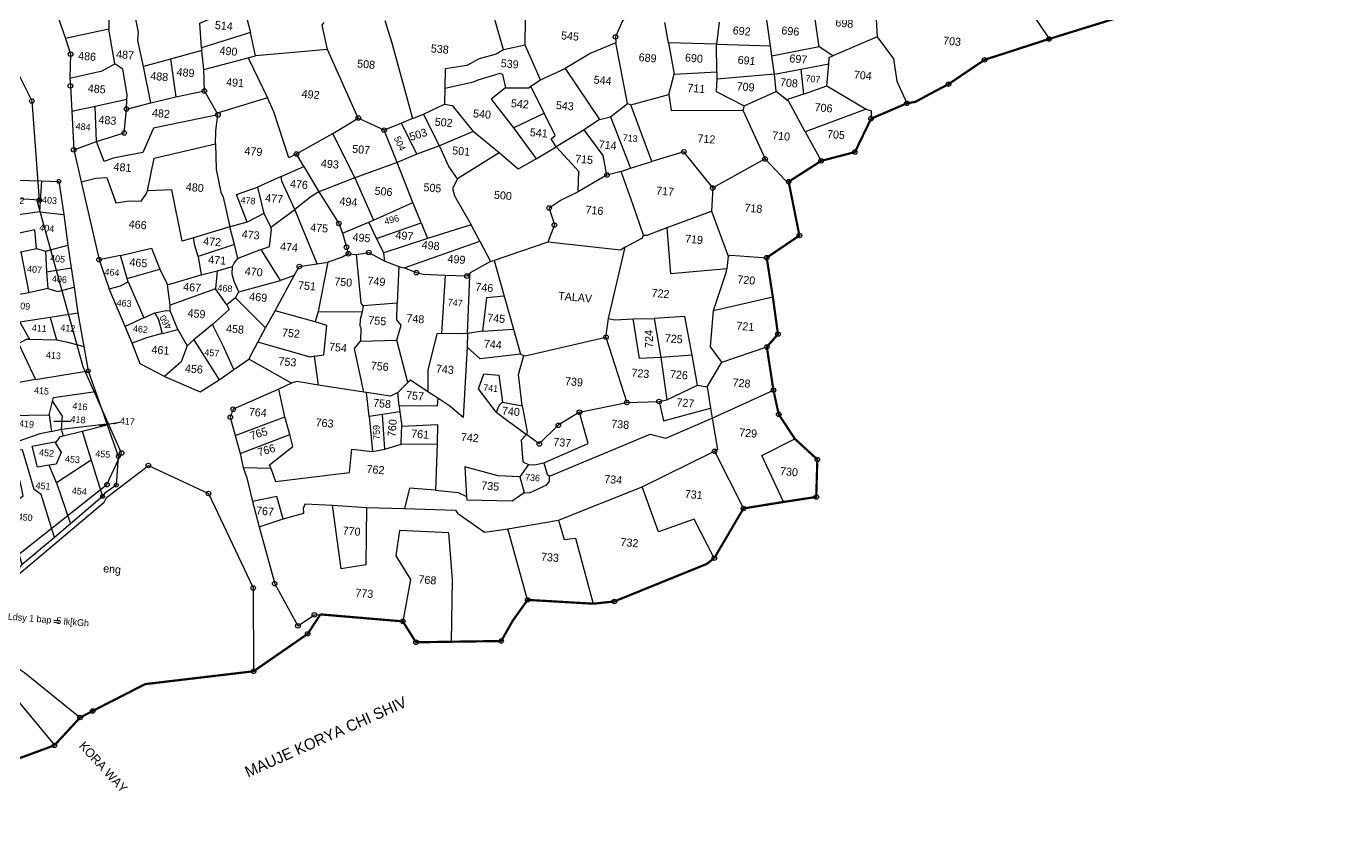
# Model space of a CAD drawing. Header units: metres. Extents: x 260749 to 262740, y 2161314 to 2163084.
# Drawn here: x 261923 to 262648, y 2161323 to 2161761 of the extents above; entities that cross this region are included whole.
import ezdxf

# ---------------------------------------------------------------- set-up
doc = ezdxf.new("R2010")
doc.units = ezdxf.units.M
for name, color, linetype in [('OFF', 1, 'Continuous'), ('POLY_PARCEL', 6, 'Continuous'), ('POLY_ROAD', 30, 'Continuous'), ('POLY_WATER', 4, 'Continuous'), ('SYM_ARROW', 1, 'Continuous'), ('SYM_STONE', 1, 'Continuous'), ('TEXT_MAPIN', 7, 'Continuous'), ('TEXT_MAPOUT', 7, 'Continuous'), ('TEXT_PARCEL', 7, 'Continuous'), ('V_BOUND_LINE', 7, 'Continuous')]:
    doc.layers.add(name, color=color, linetype=linetype)
doc.styles.add('TEXT_MAP', font='', dxfattribs={"height": 1.8})
doc.styles.get('TEXT_MAP').set_extended_font_data('Kruti Dev 050')
doc.dimstyles.get("Standard").update_dxf_attribs({"dimtxt": 0.18, "dimasz": 0.18, "dimexe": 0.18, "dimexo": 0.0625, "dimgap": 0.09, "dimtad": 0, "dimtih": 1, "dimtoh": 1, "dimdec": 4, "dimzin": 0, "dimdsep": 46, "dimtxsty": 'Standard', "dimcen": 0.09, "dimadec": 0, "dimazin": 0, "dimtfac": 1, "dimtdec": 4, "dimtofl": 0, "dimtmove": 0, "dimatfit": 3, "dimfxl": 1, "dimtolj": 1, "dimtzin": 0, "dimarcsym": 0})

# ---------------------------------------------------------------- blocks, each defined once
blk = doc.blocks.new('STONE')
at = {"layer": 'SYM_STONE'}
blk.add_circle((0, 0), 0.511, dxfattribs=at)
blk = doc.blocks.new('TEXTARROW')
blk.add_leader([(0, 0), (8.64, 0)], dimstyle='Standard', override={"dimtxt": 2.5, "dimasz": 2.5, "dimexe": 1.25, "dimexo": 0.625, "dimgap": 0.625, "dimtad": 1, "dimtih": 0, "dimtoh": 0, "dimzin": 8, "dimcen": 2.5, "dimtofl": 1})
blk = doc.blocks.new('NHGHN')
at = {"layer": 'OFF'}
blk.add_lwpolyline([(-481.32, 600.63), (-473.21, 601.83)], dxfattribs=at)
at = {"layer": 'POLY_PARCEL'}
for points in [[(-505.87, 629.64), (-499.99, 631.72), (-477.72, 632.98)], [(-477.72, 632.98), (-467.56, 633.56)], [(-477.7, 628.29), (-477.72, 632.98)], [(-467.56, 633.56), (-462.86, 633.82), (-460.79, 625.01)], [(-467.56, 633.56), (-467.41, 625.15)], [(-522.42, 623.81), (-505.87, 629.64)], [(-503.7, 622.39), (-505.87, 629.64)], [(-503.7, 622.39), (-496.94, 623.14), (-490.73, 623.21), (-490.87, 625.64), (-477.7, 628.29)], [(-477.93, 622.71), (-477.7, 628.29)], [(-533.66, 619.85), (-522.42, 623.81)], [(-522.42, 623.81), (-515.29, 604.12), (-513.53, 601.71), (-505.87, 580.38)], [(-499.72, 609.09), (-503.7, 622.39)], [(-477.93, 622.71), (-490.49, 619.54), (-490.21, 613.9), (-475.82, 617.15)], [(-467.41, 625.15), (-477.93, 622.71)], [(-476.08, 617.84), (-477.93, 622.71)], [(-467.41, 625.15), (-460.79, 625.01)], [(-460.79, 625.01), (-459.01, 616.87)], [(-541.3, 606.86), (-543.62, 616.33), (-533.66, 619.85)], [(-541.3, 606.86), (-530.79, 608.15), (-533.66, 619.85)], [(-467.28, 615.22), (-468.19, 620.24), (-476.08, 617.84)], [(-475.82, 617.15), (-476.08, 617.84)], [(-471.46, 613.94), (-467.28, 615.22)], [(-467.28, 615.22), (-464.84, 614.77)], [(-464.84, 614.77), (-459.01, 616.87)], [(-459.01, 616.87), (-457.55, 610.81)], [(-473.21, 601.83), (-476.48, 611.43), (-471.46, 613.94)], [(-471.46, 613.94), (-468.33, 603.15)], [(-464.84, 614.77), (-464.08, 609.17)], [(-489.33, 603.35), (-490.03, 611.42), (-499.72, 609.09)], [(-496.93, 601.78), (-499.72, 609.09)], [(-464.08, 609.17), (-457.55, 610.81)], [(-464.08, 609.17), (-463.31, 604.71)], [(-457.55, 610.81), (-456.3, 605.73)], [(-519.71, 567.84), (-526.02, 580.2), (-537.81, 593.12), (-541.3, 606.86)], [(-463.31, 604.71), (-468.33, 603.15)], [(-463.31, 604.71), (-460.59, 604.12), (-456.3, 605.73)], [(-456.3, 605.73), (-454.68, 598.79)], [(-496.93, 601.78), (-489.33, 603.35)], [(-495.05, 597.32), (-496.93, 601.78)], [(-489.02, 598.78), (-489.33, 603.35)], [(-468.33, 603.15), (-473.21, 601.83)], [(-489.02, 598.78), (-495.05, 597.32)], [(-481.32, 600.63), (-489.02, 598.78)], [(-487.94, 594.09), (-489.02, 598.78)], [(-487.94, 594.09), (-479.86, 596.25), (-481.32, 600.63)], [(-454.68, 598.79), (-462.05, 596.98)], [(-454.68, 598.79), (-452.31, 589.98)], [(-492.19, 590.75), (-492.19, 590.75), (-495.05, 597.32)], [(-477.47, 584.51), (-481.72, 590.15), (-486.04, 589.73), (-487.94, 594.09)], [(-470.09, 595.01), (-476.2, 593.51), (-473.06, 587.24)], [(-462.05, 596.98), (-470.09, 595.01)], [(-470.09, 595.01), (-467.13, 590.64)], [(-462.05, 596.98), (-459.82, 591.14)], [(-497, 586.96), (-492.19, 590.75)], [(-492.19, 590.75), (-487.81, 582.78)], [(-469.97, 589.25), (-467.91, 590.59), (-467.13, 590.64)], [(-467.13, 590.64), (-459.82, 591.14)], [(-459.82, 591.14), (-456.69, 590.73), (-452.31, 589.98)], [(-497, 586.96), (-505.87, 580.38)], [(-492.96, 578.54), (-497, 586.96)], [(-477.47, 584.51), (-473.06, 587.24)], [(-473.06, 587.24), (-469.97, 589.25)], [(-469.97, 589.25), (-464.56, 580.01)], [(-452.31, 589.98), (-450.57, 583.54)], [(-475.71, 580.37), (-477.47, 584.51)], [(-464.56, 580.01), (-450.57, 583.54)], [(-450.57, 583.54), (-448.12, 578.1)], [(-505.87, 580.38), (-511.16, 576.97), (-519.71, 567.84)], [(-505.87, 580.38), (-503.16, 571.57), (-496.79, 575.41), (-492.96, 578.54)], [(-487.81, 582.78), (-492.96, 578.54)], [(-484.52, 576.37), (-487.81, 582.78)], [(-484.52, 576.37), (-475.71, 580.37)], [(-474.4, 577.27), (-475.71, 580.37)], [(-464.56, 580.01), (-474.4, 577.27)], [(-492.96, 578.54), (-489.9, 571.78), (-483.56, 574.49)], [(-483.56, 574.49), (-484.52, 576.37)], [(-473.44, 575.11), (-474.4, 577.27)], [(-459.5, 574.41), (-459.33, 575.51), (-448.12, 578.1)], [(-448.12, 578.1), (-444.34, 569.68)], [(-483.56, 574.49), (-482.45, 572.29)], [(-482.45, 572.29), (-478.11, 573.76)], [(-478.11, 573.76), (-473.44, 575.11)], [(-478.11, 573.76), (-476.36, 568.33)], [(-471, 569.65), (-473.44, 575.11)], [(-460.05, 570.82), (-459.5, 574.41)], [(-459.5, 574.41), (-456.54, 570.71), (-456.54, 567.23)], [(-482.45, 572.29), (-480.13, 567.64)], [(-474.9, 568.61), (-471, 569.65)], [(-471, 569.65), (-460.05, 570.82)], [(-460.05, 570.82), (-459.07, 566.37)], [(-456.54, 567.23), (-444.34, 569.68)], [(-450.82, 567.14), (-444.21, 569.4)], [(-444.34, 569.68), (-444.21, 569.4)], [(-444.21, 569.4), (-440.52, 561.23), (-440.39, 553.42), (-443.32, 550.92), (-443.81, 550.08)], [(-515.62, 559.33), (-519.71, 567.84)], [(-492.67, 561.65), (-495.6, 567.43), (-506.63, 561.63), (-509.28, 564.76), (-515.62, 559.33)], [(-482.06, 566.74), (-488.7, 563.67)], [(-480.13, 567.64), (-482.06, 566.74)], [(-480.36, 561.9), (-482.06, 566.74)], [(-480.13, 567.64), (-476.36, 568.33)], [(-476.36, 568.33), (-474.9, 568.61)], [(-473.5, 562.4), (-474.9, 568.61)], [(-459.07, 566.37), (-462.14, 565.46), (-467.58, 563.03)], [(-459.07, 566.37), (-456.54, 567.23)], [(-456.54, 567.23), (-455.85, 565.42)], [(-455.85, 565.42), (-450.82, 567.14)], [(-450.82, 567.14), (-447.71, 559.59)], [(-488.7, 563.67), (-492.67, 561.65)], [(-488.7, 563.67), (-486.65, 557.9)], [(-480.36, 561.9), (-478.73, 561.7), (-473.5, 562.4)], [(-472.57, 562.5), (-473.5, 562.4)], [(-472.57, 562.5), (-472.31, 563.93), (-470.92, 565.12), (-469.32, 565.32), (-468.06, 564.14), (-467.58, 563.03)], [(-467.58, 563.03), (-472.57, 562.5)], [(-458.91, 557.2), (-461.98, 556.43), (-463.93, 561.92), (-458, 563.66), (-457.72, 563.32)], [(-457.72, 563.32), (-455.98, 560.88), (-457.03, 557.68), (-458.91, 557.2)], [(-457.72, 563.32), (-456.54, 565.2), (-455.85, 565.42)], [(-508.3, 545.34), (-515.62, 559.33)], [(-498.16, 559.04), (-502.52, 556.61), (-501.55, 553.27), (-501.13, 550.28), (-500.78, 549.79)], [(-493.83, 561.27), (-494.65, 561), (-498.16, 559.04)], [(-498.16, 559.04), (-495.59, 552.24)], [(-492.67, 561.65), (-493.83, 561.27)], [(-493.83, 561.27), (-491.45, 554.86)], [(-486.65, 557.9), (-480.36, 561.9)], [(-475.39, 559.56), (-481.02, 558.84), (-482.47, 558.15)], [(-469.4, 560.32), (-475.39, 559.56)], [(-475.39, 559.56), (-469.68, 544.75)], [(-469.68, 544.75), (-465.16, 548.42), (-465.93, 551.07), (-469.4, 560.32)], [(-455.74, 537.88), (-460.37, 549.14), (-462.32, 550.33), (-466.44, 560.7), (-469.4, 560.32)], [(-447.71, 559.59), (-456.54, 552.69)], [(-447.71, 559.59), (-443.81, 550.08)], [(-491.45, 554.86), (-486.65, 557.9)], [(-485.85, 556.52), (-489.02, 554.62)], [(-482.47, 558.15), (-485.85, 556.52)], [(-477.91, 538.62), (-485.85, 556.52)], [(-482.47, 558.15), (-475.19, 540.78)], [(-456.54, 552.69), (-458.91, 557.2)], [(-500.78, 549.79), (-500.02, 549.42), (-495.59, 552.24)], [(-492.6, 552.35), (-497.77, 549.28)], [(-495.59, 552.24), (-491.45, 554.86)], [(-489.02, 554.62), (-492.6, 552.35)], [(-492.6, 552.35), (-485.02, 533.68)], [(-489.02, 554.62), (-481.88, 535.91)], [(-456.54, 552.69), (-451.77, 541.94)], [(-500.78, 549.79), (-508.3, 545.34)], [(-497.77, 549.28), (-507.21, 543.14)], [(-497.77, 549.28), (-496.93, 543.44), (-501.04, 535.84)], [(-443.81, 550.08), (-451.77, 541.94)], [(-507.21, 543.14), (-508.3, 545.34)], [(-473.81, 541.83), (-469.68, 544.75)], [(-463.84, 529.92), (-469.68, 544.75)], [(-501.04, 535.84), (-505.29, 539.25), (-507.21, 543.14)], [(-475.19, 540.78), (-473.81, 541.83)], [(-470.26, 533.41), (-473.81, 541.83)], [(-451.77, 541.94), (-455.74, 537.88)], [(-499.42, 534.56), (-494.78, 540.56), (-491.85, 536.52)], [(-481.88, 535.91), (-477.91, 538.62)], [(-477.91, 538.62), (-475.19, 540.78)], [(-455.74, 537.88), (-463.84, 529.92)], [(-499.42, 534.56), (-501.04, 535.84)], [(-495.33, 531.32), (-499.42, 534.56)], [(-495.33, 531.32), (-491.85, 536.52)], [(-491.85, 536.52), (-487.11, 531.65), (-489.66, 526.68)], [(-485.02, 533.68), (-481.88, 535.91)], [(-480.78, 532.78), (-481.88, 535.91)], [(-489.66, 526.68), (-495.33, 531.32)], [(-488.41, 525.65), (-483.15, 530.56)], [(-485.02, 533.68), (-483.15, 530.56)], [(-483.15, 530.56), (-480.78, 532.78)], [(-482.6, 528.88), (-480.29, 531.32)], [(-480.29, 531.32), (-480.78, 532.78)], [(-478.55, 527.56), (-480.29, 531.32)], [(-475.97, 529.51), (-470.26, 533.41)], [(-466.97, 525.81), (-470.26, 533.41)], [(-484.99, 526.34), (-482.6, 528.88)], [(-479.86, 525.84), (-482.6, 528.88)], [(-479.86, 525.84), (-478.55, 527.56)], [(-478.55, 527.56), (-475.97, 529.51)], [(-475.97, 529.51), (-472.08, 520.92)], [(-463.84, 529.92), (-466.97, 525.81)], [(-488.41, 525.65), (-489.66, 526.68)], [(-486.85, 524.36), (-488.41, 525.65)], [(-486.85, 524.36), (-484.99, 526.34)], [(-483.25, 521.35), (-486.85, 524.36)], [(-481.87, 523.17), (-484.99, 526.34)], [(-483.25, 521.35), (-481.87, 523.17)], [(-481.87, 523.17), (-479.86, 525.84)], [(-466.97, 525.81), (-472.08, 520.92)], [(-478.79, 517.6), (-483.25, 521.35)], [(-474.73, 518.39), (-477.02, 520.59), (-478.79, 517.6)], [(-472.08, 520.92), (-474.73, 518.39)], [(-474.73, 518.39), (-476.81, 516.4), (-478.79, 517.6)]]:
    blk.add_lwpolyline(points, dxfattribs=at)
at = {"layer": 'TEXT_MAPOUT'}
for points in [[(-454, 515.62), (-452.52, 515.62)], [(-454, 515.06), (-452.52, 515.06)]]:
    blk.add_lwpolyline(points, dxfattribs=at)
at = {"layer": 'SYM_ARROW'}
for p, xscale, yscale, zscale, rotation in [((-454.1, 569.53), 0.530560860435829, 0.530560860435829, 0.530560860435829, 185.1881622812068), ((-440.89, 570.32), 0.6552882990008281, 0.6552882990008281, 0.6552882990008281, 193.7655224733105), ((-480.05, 535.77), 0.4366907357625613, 0.4366907357625613, 0.4366907357625613, 219.2553440151835), ((-478.2, 529.79), 0.3591344488889884, 0.3591344488889884, 0.3591344488889884, 219.7714283796397), ((-489.89, 522.04), 0.611423691813486, 0.611423691813486, 0.611423691813486, 19.48058923070024), ((-482.37, 518.43), 0.7092892138557692, 0.7092892138557692, 0.7092892138557692, 86.11682096007102), ((-476.45, 513.17), 0.568315858591175, 0.568315858591175, 0.568315858591175, 97.28376609941299)]:
    blk.add_blockref('TEXTARROW', p, dxfattribs=dict(at, xscale=xscale, yscale=yscale, zscale=zscale, rotation=rotation))
at = {"layer": 'SYM_STONE'}
for p in [(-462.86, 633.82), (-499.99, 631.72), (-543.62, 616.33), (-537.81, 593.12), (-450.57, 583.54), (-526.02, 580.2), (-440.52, 561.23), (-440.39, 553.42), (-500.02, 549.42), (-443.81, 550.08), (-508.3, 545.34), (-505.29, 539.25), (-501.04, 535.84)]:
    blk.add_blockref('STONE', p, dxfattribs=at)
at = {"layer": 'TEXT_MAPOUT', "style": 'TEXT_MAP'}
blk.add_text('Ldsy 1 bap  5 lk[kGh', height=1.8, dxfattribs=at).set_placement((-466.47, 514.72))
at = {"layer": 'TEXT_PARCEL', "style": 'TEXT_MAP'}
for s, height, p in [('403', 1.8, (-466.94, 627.63)), ('401', 1.8, (-495.93, 626.22)), ('402', 1.8, (-475.7, 626.87)), ('400', 1.8, (-485.74, 617.04)), ('404', 1.8, (-467.03, 620.05)), ('390', 1.8, (-539.35, 611.48)), ('405', 1.8, (-463.42, 612.06)), ('397', 1.8, (-483.35, 606.59)), ('408', 1.5, (-474.47, 607.25)), ('407', 1.8, (-469.37, 608.65)), ('406', 1.8, (-462.44, 606.61)), ('392', 1.8, (-509.75, 604.49)), ('399', 1.8, (-496.28, 605.02)), ('398', 1.8, (-494.49, 599.27)), ('391', 1.8, (-526.47, 596.18)), ('409', 1.8, (-471.7, 598.57)), ('411', 1.8, (-466.73, 592.95)), ('412', 1.8, (-459.05, 593.63)), ('410', 1.8, (-473.64, 590.79)), ('413', 1.8, (-462.29, 585.97)), ('395', 1.8, (-493.79, 582.86)), ('396', 1.8, (-485.78, 584.38)), ('414', 1.8, (-473.07, 582.62)), ('393', 1.8, (-501.2, 578.64)), ('394', 1.8, (-490.83, 576.86)), ('422', 1.8, (-480.91, 575.06)), ('415', 1.8, (-464.69, 576.18)), ('416', 1.8, (-453.99, 572.85)), ('427', 1.8, (-497.55, 569.56)), ('421', 1.5, (-476.87, 570.86)), ('418', 1.8, (-454.2, 569.28)), ('417', 1.8, (-440.89, 569.95)), ('424', 1.8, (-479.69, 564.09)), ('419', 1.8, (-467.94, 566.9)), ('425', 1.8, (-486.65, 561.47)), ('420', 1.5, (-472.01, 563.14)), ('455', 1.8, (-446.74, 560.58)), ('426', 1.8, (-492.4, 558.2)), ('452', 1.8, (-461.89, 559.57)), ('453', 1.8, (-454.77, 558.46)), ('428', 1.8, (-509.12, 556.61)), ('429', 1.5, (-497.02, 556.63)), ('430', 1.8, (-501.59, 552.97)), ('448', 1.8, (-477.75, 549.76)), ('449', 1.8, (-471.88, 551.7)), ('451', 1.8, (-462.06, 550.62)), ('454', 1.8, (-452.19, 550.04)), ('431', 1.8, (-504.24, 542.45)), ('432', 1.8, (-494.12, 541.93)), ('450', 1.8, (-466.14, 541.73)), ('436', 1.8, (-480.15, 535.63)), ('433', 1.8, (-497.61, 534.94)), ('440', 1.8, (-478.04, 532.94)), ('434', 1.8, (-493.3, 531.06)), ('441', 1.8, (-479.53, 530.63)), ('446', 1.8, (-473.53, 526.95)), ('445', 1.8, (-479.6, 523.02)), ('443', 1.8, (-494.25, 520.64)), ('442', 1.5, (-485.17, 516.46)), ('444', 1.8, (-478.94, 511.25))]:
    blk.add_text(s, height=height, dxfattribs=at).set_placement(p)
for s, height, rotation, p in [('423', 1.5, 120.9944, (-477.84, 569.11)), ('439', 1.8, 109.5243, (-479.3, 547.25)), ('437', 1.8, 108.7469, (-485.26, 541.47)), ('438', 1.8, 111.8254, (-481.39, 543.43)), ('447', 1.8, 100.1367, (-468.11, 534.04)), ('435', 1.5, 45.0958, (-485.9, 525.77))]:
    blk.add_text(s, height=height, rotation=rotation, dxfattribs=at).set_placement(p)

msp = doc.modelspace()

# ---------------------------------------------------------------- linework, layer by layer
at = {"layer": 'POLY_PARCEL'}
for points in [[(261921.47, 2161799.22), (261916.99, 2161737.38), (261926.12, 2161719.16), (261930.24, 2161664.25)], [(261942.42, 2161782.1), (261940.47, 2161765.96), (261944.77, 2161753.73)], [(262019.07, 2161762.19), (262043.04, 2161772.51), (262047.15, 2161756.99)], [(262187.25, 2161747.53), (262179.47, 2161774.61)], [(261987.97, 2161738.15), (261984.8, 2161752.71), (261985.07, 2161757.2), (261982.83, 2161768.86), (261968.82, 2161764.97), (261968.76, 2161758.96)], [(262361.91, 2161749.18), (262358.95, 2161769.38)], [(262477.09, 2161771.65), (262489.12, 2161753.49)], [(261968.76, 2161758.96), (261944.77, 2161753.73)], [(261971.98, 2161739.8), (261968.76, 2161758.96)], [(262019.99, 2161748.63), (262019.07, 2161762.19)], [(262089.77, 2161747.72), (262086.86, 2161761.12), (262087.92, 2161762.65)], [(262121.45, 2161763.78), (262125.38, 2161751.31), (262136.87, 2161709.48)], [(262199.25, 2161750.08), (262199.28, 2161764.64)], [(262254.78, 2161764.89), (262253.03, 2161763.57), (262249.15, 2161754.67), (262249.28, 2161751.41)], [(262278.55, 2161751.39), (262276.48, 2161762.59)], [(262306.6, 2161762.85), (262305.03, 2161750.64)], [(262335.02, 2161749.61), (262332.98, 2161763.98)], [(262393.43, 2161764.48), (262393.96, 2161754.73)], [(261944.77, 2161753.73), (261947.58, 2161745.11), (261947.24, 2161731.73)], [(262047.15, 2161756.99), (262019.99, 2161748.63)], [(262049.96, 2161744.21), (262047.15, 2161756.99)], [(262249.28, 2161751.41), (262235.53, 2161745.54), (262221.24, 2161737.19)], [(262255.88, 2161717.81), (262249.28, 2161751.41)], [(262278.55, 2161751.39), (262281.61, 2161733.94), (262281.61, 2161733.94)], [(262305.03, 2161750.64), (262278.55, 2161751.39)], [(262305.18, 2161735.28), (262305.03, 2161750.64)], [(262305.03, 2161750.64), (262335.02, 2161749.61)], [(262393.96, 2161754.73), (262369.52, 2161744.21)], [(262393.96, 2161754.73), (262403.02, 2161742.5), (262404.81, 2161730.18), (262410.44, 2161717.87)], [(262020.29, 2161747.18), (262002.94, 2161742.3)], [(262019.99, 2161748.63), (262020.29, 2161747.18)], [(262021.26, 2161736.64), (262020.29, 2161747.18)], [(262045.8, 2161743.06), (262049.96, 2161744.21)], [(262089.77, 2161747.72), (262049.96, 2161744.21)], [(262106.78, 2161709.72), (262089.77, 2161747.72)], [(262187.25, 2161747.53), (262183.06, 2161745.11), (262173.76, 2161742.55), (262166.96, 2161738.82), (262154.92, 2161736.89), (262154.69, 2161726.2)], [(262199.25, 2161750.08), (262187.25, 2161747.53)], [(262207.6, 2161730.79), (262199.25, 2161750.08)], [(262335.74, 2161743.91), (262335.02, 2161749.61)], [(262361.91, 2161749.18), (262335.74, 2161743.91)], [(262337.22, 2161733.98), (262335.74, 2161743.91)], [(262369.52, 2161744.21), (262361.91, 2161749.18)], [(262367.24, 2161739.77), (262367.41, 2161743.22), (262369.52, 2161744.21)], [(261947.24, 2161731.73), (261965.05, 2161735.93), (261971.98, 2161739.8)], [(261978.73, 2161719.94), (261978.85, 2161722.59), (261976.47, 2161736.75), (261971.98, 2161739.8)], [(262002.94, 2161742.3), (261987.97, 2161738.15)], [(261992.01, 2161718.15), (261987.97, 2161738.15)], [(262002.94, 2161742.3), (262005.8, 2161721.41)], [(262021.26, 2161736.64), (262045.8, 2161743.06)], [(262021.62, 2161724.68), (262021.26, 2161736.64)], [(262045.8, 2161743.06), (262056.55, 2161720.9)], [(262207.6, 2161730.79), (262221.24, 2161737.19)], [(262221.24, 2161737.19), (262240.32, 2161708.88)], [(262337.22, 2161733.98), (262351.81, 2161736.69)], [(262351.81, 2161736.69), (262367.24, 2161739.77), (262367.24, 2161739.77)], [(262351.81, 2161736.69), (262353.21, 2161722.86)], [(262366.15, 2161727.62), (262367.24, 2161739.77)], [(261947.24, 2161731.73), (261947.47, 2161727.54), (261948.25, 2161713.37)], [(262154.69, 2161726.2), (262170.58, 2161729.82), (262173.17, 2161730.89), (262185.25, 2161734.6), (262186.57, 2161733.88), (262188.27, 2161726.48)], [(262202.29, 2161727.36), (262207.6, 2161730.79)], [(262278.67, 2161722.71), (262281.61, 2161733.94)], [(262281.61, 2161733.94), (262305.18, 2161735.28)], [(262305.16, 2161731.31), (262304.91, 2161724.48), (262320.3, 2161716.49)], [(262305.18, 2161735.28), (262305.16, 2161731.31)], [(262337.22, 2161733.98), (262305.16, 2161731.31)], [(262338.05, 2161724.47), (262337.22, 2161733.98)], [(262005.8, 2161721.41), (262021.62, 2161724.68)], [(262028.69, 2161712.44), (262021.62, 2161724.68)], [(262154.69, 2161726.2), (262154.5, 2161717.32)], [(262188.27, 2161726.48), (262180.41, 2161720.22), (262192.77, 2161704.22)], [(262188.27, 2161726.48), (262201.12, 2161726.34), (262202.29, 2161727.36)], [(262209.74, 2161712.44), (262202.29, 2161727.36)], [(262257.61, 2161717.01), (262278.67, 2161722.71)], [(262278.67, 2161722.71), (262279.89, 2161713.84), (262319.65, 2161714.01)], [(262320.3, 2161716.49), (262338.05, 2161724.47)], [(262343.79, 2161719.83), (262338.05, 2161724.47)], [(262353.21, 2161722.86), (262343.79, 2161719.83)], [(262353.21, 2161722.86), (262366.15, 2161727.62)], [(262366.15, 2161727.62), (262387.83, 2161714.53)], [(261961.12, 2161716.08), (261948.25, 2161713.37)], [(261978.73, 2161719.94), (261961.12, 2161716.08)], [(261961.99, 2161696.71), (261961.12, 2161716.08)], [(261961.99, 2161696.71), (261977.24, 2161701.42), (261978.5, 2161714.68)], [(261978.5, 2161714.68), (261978.73, 2161719.94)], [(261978.5, 2161714.68), (261992.01, 2161718.15)], [(261992.01, 2161718.15), (262005.8, 2161721.41)], [(262056.55, 2161720.9), (262028.69, 2161712.44)], [(262072.61, 2161689.8), (262068.37, 2161687.73), (262059.99, 2161713.06), (262056.55, 2161720.9)], [(262142.87, 2161711.86), (262154.5, 2161717.32)], [(262154.5, 2161717.32), (262158.85, 2161716.71), (262170.46, 2161702.16), (262170.46, 2161702.16)], [(262246.42, 2161710.42), (262255.88, 2161717.81)], [(262255.88, 2161717.81), (262257.61, 2161717.01)], [(262269.26, 2161685.61), (262257.61, 2161717.01)], [(262320.3, 2161716.49), (262320.3, 2161716.49), (262319.65, 2161714.01), (262319.65, 2161714.01)], [(262354.17, 2161702.02), (262345.07, 2161718.95), (262343.79, 2161719.83)], [(262387.83, 2161714.53), (262387.83, 2161714.53), (262387.83, 2161714.53), (262354.17, 2161702.02)], [(262387.83, 2161714.53), (262390.62, 2161713.64), (262390.6, 2161709.34)], [(261948.25, 2161713.37), (261949.31, 2161692.13)], [(262029.12, 2161711.43), (262029.12, 2161711.43), (261993.47, 2161704.01), (261987.62, 2161690.6), (261971.05, 2161687.42), (261966.24, 2161685.71), (261961.99, 2161696.71)], [(262027.79, 2161695.38), (262027.93, 2161702.56), (262029.12, 2161711.43), (262029.12, 2161711.43)], [(262029.12, 2161711.43), (262029.12, 2161711.43), (262028.69, 2161712.44)], [(262092.71, 2161701.2), (262106.78, 2161709.72)], [(262121.12, 2161702.96), (262121.12, 2161702.96), (262106.78, 2161709.72), (262106.78, 2161709.72)], [(262136.87, 2161709.48), (262130.72, 2161706.77)], [(262136.87, 2161709.48), (262142.87, 2161711.86)], [(262151.82, 2161694.37), (262142.87, 2161711.86)], [(262192.77, 2161704.22), (262209.74, 2161712.44)], [(262216.28, 2161693.74), (262213.63, 2161698.27), (262215.68, 2161699.99), (262209.74, 2161712.44)], [(262240.32, 2161708.88), (262231.82, 2161703.09)], [(262240.32, 2161708.88), (262246.42, 2161710.42)], [(262246.42, 2161710.42), (262257.37, 2161681.98)], [(262319.65, 2161714.01), (262331.95, 2161687.02)], [(262072.61, 2161689.8), (262092.71, 2161701.2)], [(262104.83, 2161676.6), (262092.71, 2161701.2)], [(262130.72, 2161706.77), (262121.12, 2161702.96)], [(262128.3, 2161685.17), (262121.12, 2161702.96)], [(262139.24, 2161689.67), (262130.72, 2161706.77)], [(262170.46, 2161702.16), (262151.82, 2161694.37)], [(262184.85, 2161690.52), (262170.46, 2161702.16)], [(262192.77, 2161704.22), (262205.31, 2161687.05)], [(262231.82, 2161703.09), (262216.28, 2161693.74)], [(262244.45, 2161678.15), (262242.25, 2161688.97), (262231.82, 2161703.09), (262231.82, 2161703.09)], [(262354.17, 2161702.02), (262363.01, 2161685.98)], [(261949.31, 2161692.13), (261961.99, 2161696.71)], [(261990.1, 2161669.36), (261993.76, 2161687.39), (262027.79, 2161695.38)], [(262027.79, 2161695.38), (262027.79, 2161695.38), (262028.19, 2161681.28), (262030.81, 2161668.66), (262032.08, 2161665.89), (262035.76, 2161649.42)], [(262151.82, 2161694.37), (262139.24, 2161689.67)], [(262161.71, 2161676.08), (262156.85, 2161682.8), (262151.82, 2161694.37)], [(262205.31, 2161687.05), (262216.28, 2161693.74)], [(262228.56, 2161668.76), (262228.95, 2161680.05), (262216.28, 2161693.74), (262216.28, 2161693.74)], [(261949.31, 2161692.13), (261953.41, 2161674.31)], [(262076.74, 2161682.9), (262072.61, 2161689.8)], [(262139.24, 2161689.67), (262128.3, 2161685.17)], [(262184.85, 2161690.52), (262161.71, 2161676.08)], [(262205.31, 2161687.05), (262195.31, 2161681.31), (262184.85, 2161690.52)], [(262257.37, 2161681.98), (262269.26, 2161685.61)], [(262302.97, 2161670.96), (262286.97, 2161690.99), (262269.26, 2161685.61)], [(262331.95, 2161687.02), (262302.97, 2161670.96)], [(262331.95, 2161687.02), (262343.13, 2161675.22), (262345, 2161674.44)], [(262064.2, 2161677.38), (262076.74, 2161682.9)], [(262076.74, 2161682.9), (262085.03, 2161668.86)], [(262128.3, 2161685.17), (262104.83, 2161676.6)], [(262137.03, 2161663.01), (262128.3, 2161685.17)], [(262244.45, 2161678.15), (262242.36, 2161676.94), (262228.56, 2161668.76)], [(262252.33, 2161680.17), (262244.45, 2161678.15)], [(262252.33, 2161680.17), (262257.37, 2161681.98)], [(262264.63, 2161644.8), (262258.68, 2161661.97), (262252.33, 2161680.17)], [(261953.41, 2161674.31), (261961.59, 2161676.38), (261967.65, 2161676.79), (261972.6, 2161662.76), (261980.23, 2161663.84), (261986.7, 2161663.63), (261989.51, 2161667.9), (261990.1, 2161669.36)], [(261953.41, 2161674.31), (261963.33, 2161631.24)], [(262045.21, 2161652.11), (262039.46, 2161667.42), (262050.99, 2161671.33)], [(262064.2, 2161677.38), (262050.99, 2161671.33)], [(262050.99, 2161671.33), (262054.55, 2161656.92)], [(262071.67, 2161659.13), (262064.45, 2161674.81), (262064.2, 2161677.38)], [(262104.83, 2161676.6), (262085.03, 2161668.86)], [(262104.83, 2161676.6), (262115.2, 2161653.19)], [(262161.71, 2161676.08), (262158.91, 2161670.67), (262160.11, 2161666.57), (262169.2, 2161650.59)], [(262302.97, 2161670.96), (262302.38, 2161658.15)], [(261930.24, 2161664.25), (261907.53, 2161665.75), (261857.15, 2161667.52), (261806.74, 2161654.33), (261769.58, 2161642.81)], [(261892.41, 2161447.19), (261893.69, 2161448.2), (261967.69, 2161506.71), (261975.8, 2161524.19), (261954.58, 2161571.88), (261929.52, 2161662.6), (261930.24, 2161664.25)], [(262015.65, 2161643.4), (262009.34, 2161641.51), (262003.68, 2161670.02), (261990.1, 2161669.36)], [(262085.03, 2161668.86), (262080.62, 2161666.12), (262071.67, 2161659.13)], [(262085.03, 2161668.86), (262096.01, 2161651.34), (262098.09, 2161645.95)], [(262228.56, 2161668.76), (262219.16, 2161664.18), (262212.44, 2161659.88), (262215.35, 2161650.49), (262211.67, 2161640.97)], [(262054.55, 2161656.92), (262045.21, 2161652.11)], [(262054.55, 2161656.92), (262058.4, 2161649.23)], [(262058.4, 2161649.23), (262071.67, 2161659.13)], [(262083.98, 2161628.9), (262071.67, 2161659.13)], [(262115.2, 2161653.19), (262137.03, 2161663.01)], [(262141.63, 2161651.68), (262137.03, 2161663.01)], [(262277.83, 2161649.1), (262302.38, 2161658.15)], [(262302.38, 2161658.15), (262311.57, 2161633.28)], [(262035.76, 2161649.42), (262015.65, 2161643.4)], [(262045.21, 2161652.11), (262035.76, 2161649.42)], [(262038.21, 2161639.61), (262035.76, 2161649.42)], [(262053.14, 2161636.82), (262057.7, 2161638.5), (262058.85, 2161648.04), (262058.4, 2161649.23)], [(262098.09, 2161645.95), (262112.59, 2161652.09)], [(262112.59, 2161652.09), (262115.2, 2161653.19)], [(262116.87, 2161643.01), (262112.59, 2161652.09)], [(262116.87, 2161643.01), (262141.63, 2161651.68)], [(262141.63, 2161651.68), (262145.05, 2161643.04)], [(262169.2, 2161650.59), (262145.05, 2161643.04)], [(262174.09, 2161641.59), (262169.2, 2161650.59)], [(262264.63, 2161644.8), (262266.69, 2161644.91), (262277.83, 2161649.1)], [(262310.79, 2161626.23), (262279.77, 2161623.37), (262277.83, 2161649.1)], [(262018.09, 2161633.02), (262016.28, 2161639.04), (262015.65, 2161643.4)], [(262098.09, 2161645.95), (262100.28, 2161638.15), (262101.29, 2161634.55)], [(262120.94, 2161635.09), (262116.87, 2161643.01)], [(262145.05, 2161643.04), (262120.94, 2161635.09)], [(262254.55, 2161638.16), (262264.12, 2161643.38), (262264.63, 2161644.8)], [(261975.11, 2161633.51), (261992.26, 2161637.56), (261996.97, 2161626.1)], [(262038.21, 2161639.61), (262018.09, 2161633.02)], [(262040.16, 2161631.83), (262038.21, 2161639.61)], [(262053.14, 2161636.82), (262040.16, 2161631.83)], [(262063.68, 2161619.68), (262053.14, 2161636.82)], [(262101.29, 2161634.55), (262098.01, 2161632.57), (262089.9, 2161629.82)], [(262101.29, 2161634.55), (262105.78, 2161634.13)], [(262105.78, 2161634.13), (262112.61, 2161635.28), (262121.47, 2161630.46)], [(262121.47, 2161630.46), (262120.94, 2161635.09)], [(262132.24, 2161626.74), (262174.09, 2161641.59)], [(262174.09, 2161641.59), (262180.02, 2161630.2)], [(261975.11, 2161633.51), (261963.33, 2161631.24)], [(261963.33, 2161631.24), (261968.96, 2161615.2)], [(261978.87, 2161620.91), (261975.11, 2161633.51)], [(262018.09, 2161633.02), (262019.91, 2161622.93)], [(262028.74, 2161625.11), (262037.15, 2161627.4)], [(262040.69, 2161613.49), (262038.16, 2161619.17), (262037.04, 2161623.24), (262037.15, 2161627.4)], [(262037.15, 2161627.4), (262038.1, 2161629.39), (262040.16, 2161631.83)], [(262071.24, 2161622.57), (262074.17, 2161627.5), (262083.98, 2161628.9)], [(262083.98, 2161628.9), (262089.9, 2161629.82)], [(262089.9, 2161629.82), (262084.62, 2161602.62)], [(262109.48, 2161605.74), (262108.31, 2161607.23), (262105.78, 2161634.13)], [(262121.47, 2161630.46), (262129.18, 2161627.49)], [(262129.18, 2161627.49), (262128.38, 2161607.2)], [(262129.18, 2161627.49), (262132.24, 2161626.74)], [(262180.02, 2161630.2), (262168.68, 2161624.01)], [(262180.02, 2161630.2), (262182.04, 2161630.81)], [(262311.57, 2161633.28), (262310.79, 2161626.23)], [(262311.57, 2161633.28), (262312.99, 2161633.68), (262332.84, 2161632.37)], [(261978.87, 2161620.91), (261996.97, 2161626.1)], [(261979.49, 2161619.04), (261978.87, 2161620.91)], [(261996.97, 2161626.1), (262001.16, 2161617.34)], [(262001.16, 2161617.34), (262019.91, 2161622.93)], [(262019.91, 2161622.93), (262028.74, 2161625.11)], [(262028.74, 2161625.11), (262027.79, 2161615.05)], [(262060.84, 2161602.98), (262071.24, 2161622.57)], [(262071.24, 2161622.57), (262063.68, 2161619.68)], [(262154.89, 2161622.52), (262142.8, 2161623.03), (262139, 2161624.05), (262132.24, 2161626.74)], [(262154.89, 2161622.52), (262152.81, 2161590.45)], [(262168.68, 2161624.01), (262166.88, 2161622.18), (262154.89, 2161622.52)], [(262167.29, 2161590.4), (262168.6, 2161622.11), (262168.68, 2161624.01)], [(262303.37, 2161603.09), (262310.45, 2161624.19), (262310.79, 2161626.23)], [(261968.96, 2161615.2), (261975.15, 2161616.82), (261979.49, 2161619.04)], [(261977.72, 2161594.29), (261968.96, 2161615.2)], [(261979.49, 2161619.04), (261988.06, 2161599.01)], [(262002.69, 2161606.04), (262001.16, 2161617.34)], [(262027.79, 2161615.05), (262002.69, 2161606.04)], [(262034.13, 2161606.35), (262027.79, 2161615.05)], [(262038.77, 2161610.09), (262040.69, 2161613.49)], [(262040.69, 2161613.49), (262063.68, 2161619.68)], [(262002.76, 2161603.01), (262002.69, 2161606.04)], [(262034.13, 2161606.35), (262035.29, 2161603.74), (262026.16, 2161595.34)], [(262038.77, 2161610.09), (262034.13, 2161606.35)], [(262055.41, 2161593.44), (262038.77, 2161610.09)], [(262109.48, 2161605.74), (262108.89, 2161602.31)], [(262128.38, 2161607.2), (262109.48, 2161605.74)], [(262128.21, 2161586.65), (262130.48, 2161594.96), (262128.14, 2161597.92), (262128.38, 2161607.2)], [(262187.56, 2161611.15), (262177.8, 2161610.23), (262175.49, 2161591.62)], [(262303.37, 2161603.09), (262336.25, 2161610.62)], [(261988.06, 2161599.01), (261977.72, 2161594.29)], [(261988.06, 2161599.01), (261994.18, 2161601.85)], [(261994.18, 2161601.85), (262000.43, 2161603.12), (262002.76, 2161603.01)], [(261994.18, 2161601.85), (261996.29, 2161598.1), (261998.22, 2161590.33)], [(262006.98, 2161592.69), (262002.76, 2161603.01)], [(262055.41, 2161593.44), (262060.84, 2161602.98)], [(262082.95, 2161596.76), (262060.84, 2161602.98)], [(262084.62, 2161602.62), (262082.95, 2161596.76)], [(262084.62, 2161602.62), (262108.89, 2161602.31)], [(262108.89, 2161602.31), (262107.85, 2161598.16), (262107.63, 2161594.56), (262108.14, 2161593.48), (262108.11, 2161586.14)], [(262245.34, 2161598.69), (262248.86, 2161597.93), (262258.93, 2161598.57)], [(262258.93, 2161598.57), (262270.61, 2161598.77)], [(262274.2, 2161577.11), (262262.47, 2161576.51), (262258.93, 2161598.57)], [(262291.59, 2161578.38), (262287.58, 2161599.84), (262270.61, 2161598.77)], [(262270.61, 2161598.77), (262274.2, 2161577.11)], [(262308.06, 2161574.46), (262301.65, 2161582.99), (262303.37, 2161603.09)], [(261981.68, 2161585.02), (261977.72, 2161594.29)], [(261998.22, 2161590.33), (262006.98, 2161592.69)], [(262006.98, 2161592.69), (262012.07, 2161583.53)], [(262026.16, 2161595.34), (262015.83, 2161586.82)], [(262037.85, 2161570.4), (262031.91, 2161583.88), (262026.16, 2161595.34)], [(262051.28, 2161585.6), (262055.41, 2161593.44)], [(262082.49, 2161577.79), (262087.74, 2161578.54), (262089.48, 2161594.73), (262082.95, 2161596.76)], [(262175.49, 2161591.62), (262167.29, 2161590.4)], [(262175.49, 2161591.62), (262192.7, 2161592.85)], [(261998.22, 2161590.33), (261989.55, 2161588.06), (261981.68, 2161585.02)], [(261999.63, 2161566.52), (261986.15, 2161573.64), (261981.68, 2161585.02)], [(262015.83, 2161586.82), (262012.07, 2161583.53)], [(262015.83, 2161586.82), (262029.75, 2161564.76)], [(262046.21, 2161576.15), (262051.28, 2161585.6)], [(262082.49, 2161577.79), (262080.11, 2161577.32), (262051.28, 2161585.6)], [(262109.93, 2161557.87), (262104.75, 2161582.17), (262108.11, 2161586.14)], [(262108.11, 2161586.14), (262128.21, 2161586.65)], [(262134.2, 2161563.21), (262128.21, 2161586.65)], [(262152.81, 2161590.45), (262150.19, 2161590.21), (262145.34, 2161570.13), (262145.25, 2161558.03)], [(262167.29, 2161590.4), (262161.43, 2161590.2), (262152.81, 2161590.45)], [(262167.29, 2161590.4), (262166.97, 2161582.81)], [(262243.88, 2161588.39), (262255.46, 2161552.2), (262255.46, 2161552.2)], [(262012.07, 2161583.53), (262008.72, 2161574.72), (261999.63, 2161566.52)], [(262084.76, 2161561.83), (262082.49, 2161577.79)], [(262166.97, 2161582.81), (262164.8, 2161543.88), (262157.54, 2161550.06), (262150.84, 2161554.6)], [(262196.62, 2161578.88), (262174.19, 2161576.32), (262166.97, 2161582.81)], [(262197.45, 2161550.32), (262195.48, 2161567.61), (262198.37, 2161578.27)], [(262291.59, 2161578.38), (262274.2, 2161577.11)], [(262274.2, 2161577.11), (262277.63, 2161553.74)], [(262294.56, 2161561.69), (262291.59, 2161578.38)], [(262308.06, 2161574.46), (262332.91, 2161582.93)], [(262029.75, 2161564.76), (262037.85, 2161570.4)], [(262037.85, 2161570.4), (262046.21, 2161576.15)], [(262069.77, 2161562.9), (262046.21, 2161576.15)], [(262299.85, 2161560.8), (262308.06, 2161574.46)], [(261999.63, 2161566.52), (262019.33, 2161558.14), (262029.75, 2161564.76)], [(262069.77, 2161562.9), (262062.76, 2161559.5)], [(262084.76, 2161561.83), (262072.7, 2161563.77), (262069.77, 2161562.9)], [(262134.2, 2161563.21), (262128.62, 2161557.74)], [(262145.25, 2161558.03), (262135.62, 2161564.56), (262134.2, 2161563.21)], [(262183.05, 2161546.81), (262173.42, 2161559.68), (262176.3, 2161567.98), (262184.62, 2161567.26), (262186.54, 2161552.42)], [(262062.76, 2161559.5), (262037.55, 2161548.44), (262035.96, 2161544.08), (262038.64, 2161533.98)], [(262066.16, 2161544.29), (262062.76, 2161559.5), (262062.76, 2161559.5), (262062.76, 2161559.5)], [(262109.93, 2161557.87), (262084.76, 2161561.83)], [(262111.39, 2161557.75), (262109.93, 2161557.87)], [(262112.74, 2161544.4), (262111.39, 2161557.75)], [(262128.62, 2161557.74), (262124.65, 2161555.75), (262111.39, 2161557.75)], [(262129.51, 2161550.23), (262128.62, 2161557.74)], [(262150.84, 2161554.6), (262145.25, 2161558.03)], [(262277.63, 2161553.74), (262294.56, 2161561.69)], [(262294.56, 2161561.69), (262299.85, 2161560.8)], [(262299.85, 2161560.8), (262301.66, 2161549.05)], [(262302.63, 2161543.47), (262336.57, 2161558.98)], [(262150.84, 2161554.6), (262150.47, 2161550.32), (262129.51, 2161550.23)], [(262129.51, 2161550.23), (262129.84, 2161547)], [(262186.54, 2161552.42), (262184.77, 2161550.63), (262183.05, 2161546.81)], [(262186.54, 2161552.42), (262197.45, 2161550.32)], [(262197.45, 2161550.32), (262200.36, 2161535.91), (262199.91, 2161534.4)], [(262229.19, 2161546.77), (262255.46, 2161552.2)], [(262255.46, 2161552.2), (262273.28, 2161552.74), (262273.28, 2161552.74)], [(262273.28, 2161552.74), (262277.63, 2161553.74)], [(262273.28, 2161552.74), (262275.81, 2161541.99), (262301.66, 2161549.05)], [(262301.66, 2161549.05), (262302.63, 2161543.47)], [(262038.64, 2161533.98), (262066.16, 2161544.29)], [(262068.86, 2161534.47), (262066.16, 2161544.29)], [(262120.18, 2161545.49), (262112.74, 2161544.4)], [(262112.74, 2161544.4), (262114.67, 2161525.1)], [(262129.84, 2161547), (262120.18, 2161545.49)], [(262121.55, 2161526.41), (262121.55, 2161526.41), (262120.18, 2161545.49)], [(262129.84, 2161547), (262130.87, 2161539.09)], [(262183.05, 2161546.81), (262199.91, 2161534.4)], [(262229.19, 2161546.77), (262217.49, 2161539.55), (262206.98, 2161529.21), (262199.91, 2161534.4)], [(262209.45, 2161518.77), (262234.01, 2161529.55), (262230.09, 2161543.29), (262229.19, 2161546.77)], [(262212.61, 2161511.39), (262268.28, 2161534.56), (262277, 2161532.43), (262302.63, 2161543.47)], [(262302.63, 2161543.47), (262305.65, 2161526.12), (262303.98, 2161525.15)], [(262038.64, 2161533.98), (262041.4, 2161523.87)], [(262041.4, 2161523.87), (262068.86, 2161534.47)], [(262058.43, 2161515.81), (262057.73, 2161517.62), (262070.63, 2161527.9), (262068.86, 2161534.47)], [(262130.61, 2161529.18), (262130.67, 2161535.37), (262130.87, 2161539.09)], [(262130.87, 2161539.09), (262150.6, 2161539.95), (262150.47, 2161529.37)], [(262199.91, 2161534.4), (262197.04, 2161531.28), (262197.83, 2161519.38), (262201.07, 2161517.81)], [(262058.43, 2161515.81), (262060.9, 2161508.35), (262101.9, 2161513.46), (262103.27, 2161526.25), (262114.67, 2161525.1)], [(262114.67, 2161525.1), (262121.55, 2161526.41)], [(262121.55, 2161526.41), (262130.61, 2161529.18)], [(262130.61, 2161529.18), (262150.47, 2161529.37)], [(262150.47, 2161529.37), (262149.46, 2161503.67)], [(262342.09, 2161497.1), (262330.07, 2161522.8), (262348.4, 2161532.07)], [(262041.4, 2161523.87), (262043.16, 2161516.1)], [(262201.07, 2161517.81), (262204.26, 2161517.75), (262209.45, 2161518.77)], [(262209.45, 2161518.77), (262211.43, 2161512.48), (262212.61, 2161511.39)], [(262263.98, 2161505.56), (262303.98, 2161525.15)], [(262303.98, 2161525.15), (262303.98, 2161525.15), (262319.97, 2161493.5), (262319.97, 2161493.5)], [(261904.75, 2161445.28), (261966.08, 2161497.02), (261967.47, 2161499.5), (261990.63, 2161517.29), (262023.88, 2161501.82), (262048.61, 2161449.46), (262048.85, 2161403.34), (262048.85, 2161403.34)], [(262043.16, 2161516.1), (262058.43, 2161515.81)], [(262043.16, 2161516.1), (262045.09, 2161510.38), (262048.29, 2161497.32)], [(262196.25, 2161511.08), (262184.27, 2161511.6), (262165.86, 2161516.64), (262166.72, 2161500.05)], [(262201.07, 2161517.81), (262196.25, 2161511.08)], [(262198.69, 2161502.31), (262201.61, 2161502.15), (262211.16, 2161506.59), (262212.63, 2161508.62), (262212.61, 2161511.39)], [(262149.46, 2161503.67), (262135.11, 2161504.65), (262132.41, 2161493.43)], [(262196.25, 2161511.08), (262198.69, 2161502.31)], [(262217.6, 2161486.98), (262217.6, 2161486.98), (262263.98, 2161505.56)], [(262303.83, 2161466), (262292.75, 2161487.64), (262272.91, 2161480.49), (262263.98, 2161505.56)], [(262065.27, 2161487.7), (262061.68, 2161500.18), (262048.29, 2161497.32)], [(262048.29, 2161497.32), (262051.92, 2161483.26)], [(262149.46, 2161503.67), (262162.07, 2161502.26), (262166.72, 2161500.05)], [(262166.72, 2161500.05), (262166.91, 2161498.3), (262191.98, 2161497.71), (262198.69, 2161502.31)], [(262065.27, 2161487.7), (262076.7, 2161490.95), (262076.54, 2161493.58), (262077.44, 2161496.01), (262092.6, 2161495.39)], [(262111.42, 2161494.12), (262111.01, 2161462.25), (262097.34, 2161460.06), (262092.6, 2161495.39)], [(262092.6, 2161495.39), (262111.42, 2161494.12)], [(262111.42, 2161494.12), (262132.41, 2161493.43)], [(262132.41, 2161493.43), (262160.63, 2161492.47), (262161.62, 2161490.83), (262176.74, 2161480.45), (262189.51, 2161482.2)], [(262051.92, 2161483.26), (262065.27, 2161487.7)], [(262051.92, 2161483.26), (262060.55, 2161451.85), (262073.4, 2161428.48), (262082.48, 2161434.56), (262082.48, 2161434.56), (262085.84, 2161434.83)], [(262189.51, 2161482.2), (262217.6, 2161486.98)], [(262217.6, 2161486.98), (262220.83, 2161476.27), (262223.89, 2161476.66), (262227.04, 2161477.08), (262236.82, 2161440.76)], [(262158.38, 2161419.7), (262158.96, 2161454.14), (262156.87, 2161480.07), (262129.54, 2161481.23), (262127.65, 2161467.29), (262135.67, 2161454.08), (262131.46, 2161430.97), (262131.46, 2161430.97)], [(262200.53, 2161442.88), (262189.51, 2161482.2)]]:
    msp.add_lwpolyline(points, dxfattribs=at)
at = {"layer": 'POLY_ROAD'}
for points in [[(261843.33, 2161463.16), (261858.73, 2161451.36), (261885.31, 2161426.61), (261938.64, 2161362.34), (261938.64, 2161362.34)], [(261904.75, 2161445.28), (261917.64, 2161405.63), (261922.07, 2161402.64), (261943.55, 2161385.39), (261952.82, 2161377.71)]]:
    msp.add_lwpolyline(points, dxfattribs=at)
at = {"layer": 'POLY_WATER'}
for points in [[(262211.67, 2161640.97), (262182.04, 2161630.81)], [(262254.55, 2161638.16), (262251.95, 2161636.62), (262211.67, 2161640.97)], [(262245.34, 2161598.69), (262254.55, 2161638.16)], [(262182.04, 2161630.81), (262187.56, 2161611.15)], [(262187.56, 2161611.15), (262192.7, 2161592.85)], [(262243.88, 2161588.39), (262245.34, 2161598.69)], [(262192.7, 2161592.85), (262196.62, 2161578.88)], [(262198.37, 2161578.27), (262199.17, 2161577.99), (262243.88, 2161588.39)], [(262196.62, 2161578.88), (262198.37, 2161578.27)]]:
    msp.add_lwpolyline(points, dxfattribs=at)
at = {"layer": 'V_BOUND_LINE', "const_width": 1.23}
for points in [[(262647.21, 2161801.03), (262566.04, 2161776.65), (262530.17, 2161766.18), (262489.12, 2161753.49)], [(262489.12, 2161753.49), (262453.42, 2161741.95), (262433.47, 2161728.46), (262423.49, 2161723.2), (262415.1, 2161718.65), (262410.44, 2161717.87)], [(262410.44, 2161717.87), (262390.6, 2161709.34)], [(262390.6, 2161709.34), (262381.66, 2161690.85), (262363.01, 2161685.98)], [(262363.01, 2161685.98), (262345, 2161674.44)], [(262345, 2161674.44), (262350.94, 2161644.63), (262332.84, 2161632.37)], [(262332.84, 2161632.37), (262336.25, 2161610.62)], [(262336.25, 2161610.62), (262339.07, 2161589.99), (262332.91, 2161582.93)], [(262332.91, 2161582.93), (262336.57, 2161558.98)], [(262336.57, 2161558.98), (262339.5, 2161545.64), (262348.4, 2161532.07)], [(262348.4, 2161532.07), (262360.86, 2161520.63), (262360.26, 2161499.87), (262342.09, 2161497.1)], [(262342.09, 2161497.1), (262319.97, 2161493.5)], [(262319.97, 2161493.5), (262303.83, 2161466)], [(262303.83, 2161466), (262299.62, 2161462.76), (262248.5, 2161442.01), (262236.82, 2161440.76)], [(262200.53, 2161442.88), (262192.33, 2161431.44), (262185.91, 2161420.1), (262158.38, 2161419.7)], [(262236.82, 2161440.76), (262200.53, 2161442.88)], [(262085.84, 2161434.83), (262084.93, 2161433.44), (262078.79, 2161424.06), (262048.85, 2161403.34)], [(262131.46, 2161430.97), (262085.84, 2161434.83)], [(262158.38, 2161419.7), (262138.72, 2161419.41), (262131.46, 2161430.97)], [(262048.85, 2161403.34), (261988.84, 2161396.23), (261959.77, 2161381.36), (261952.82, 2161377.71)], [(261952.82, 2161377.71), (261938.64, 2161362.34)], [(261938.64, 2161362.34), (261866.09, 2161335.62), (261850.72, 2161346.8), (261833.47, 2161349.31), (261821.98, 2161352.17), (261820.01, 2161351.17), (261818.25, 2161350.28), (261801.91, 2161346.25), (261707.99, 2161323.36), (261703.91, 2161323.38)]]:
    msp.add_lwpolyline(points, dxfattribs=at)

# ---------------------------------------------------------------- block references
at = {"xscale": 2.05046517407589, "yscale": 2.05046517407589, "zscale": 2.05046517407589, "rotation": 355.0757096183369}
msp.add_blockref('NHGHN', (262775.11, 2160298.33), dxfattribs=at)
at = {"layer": 'SYM_STONE', "xscale": 2.46112052136841, "yscale": 2.46112052136841, "zscale": 2.46112052136841, "rotation": 355.0757096183369}
for p in [(262249.15, 2161754.67), (262489.12, 2161753.49), (261947.58, 2161745.11), (262453.42, 2161741.95), (261947.47, 2161727.54), (262433.47, 2161728.46), (262021.62, 2161724.68), (261926.12, 2161719.16), (261978.5, 2161714.68), (262410.44, 2161717.87), (262029.12, 2161711.43), (262106.78, 2161709.72), (262390.6, 2161709.34), (261977.24, 2161701.42), (262121.12, 2161702.96), (261949.31, 2161692.13), (262072.61, 2161689.8), (262286.97, 2161690.99), (262331.95, 2161687.02), (262363.01, 2161685.98), (262381.66, 2161690.85), (262244.45, 2161678.15), (262302.97, 2161670.96), (262345, 2161674.44), (261930.24, 2161664.25), (262212.44, 2161659.88), (262096.01, 2161651.34), (262215.35, 2161650.49), (262350.94, 2161644.63), (262100.28, 2161638.15), (262101.29, 2161634.55), (262112.61, 2161635.28), (261963.33, 2161631.24), (262074.17, 2161627.5), (262332.84, 2161632.37), (262139, 2161624.05), (262166.88, 2161622.18), (262339.07, 2161589.99), (262243.88, 2161588.39), (262332.91, 2161582.93), (262336.57, 2161558.98), (262037.55, 2161548.44), (262229.19, 2161546.77), (262255.46, 2161552.2), (262273.28, 2161552.74), (262035.96, 2161544.08), (262217.49, 2161539.55), (262339.5, 2161545.64), (262206.98, 2161529.21), (262303.98, 2161525.15), (261975.8, 2161524.19), (261990.63, 2161517.29), (262360.86, 2161520.63), (261967.69, 2161506.71), (262023.88, 2161501.82), (262360.26, 2161499.87), (262319.97, 2161493.5), (262303.83, 2161466), (262048.61, 2161449.46), (262060.55, 2161451.85), (262200.53, 2161442.88), (262248.5, 2161442.01), (262082.48, 2161434.56), (262131.46, 2161430.97), (262073.4, 2161428.48), (262078.79, 2161424.06), (262138.72, 2161419.41), (262185.91, 2161420.1), (262048.85, 2161403.34), (261959.77, 2161381.36), (261952.82, 2161377.71), (261938.64, 2161362.34)]:
    msp.add_blockref('STONE', p, dxfattribs=at)

# ---------------------------------------------------------------- texts
at = {"layer": 'TEXT_MAPIN'}
for s, p in [('TALAV', (262217.29, 2161609.1)), ('eng', (261965.43, 2161458.2))]:
    msp.add_text(s, height=4.43, rotation=355.07571, dxfattribs=at).set_placement(p)
at = {"layer": 'TEXT_MAPOUT'}
for s, height, rotation, p in [('MAUJE KORYA CHI SHIV', 6.1528, 24.10084, (262045.76, 2161344.44)), ('KORA WAY', 4.922, 312.6044, (261951.87, 2161361.7))]:
    msp.add_text(s, height=height, rotation=rotation, dxfattribs=at).set_placement(p)
at = {"layer": 'TEXT_PARCEL', "style": 'TEXT_MAP'}
for s, height, rotation, p in [('514', 4.43, 355.07571, (262027.28, 2161759.06)), ('692', 4.43, 355.07571, (262313.91, 2161756.12)), ('696', 4.43, 355.07571, (262340.83, 2161756.08)), ('698', 4.43, 355.07571, (262370.73, 2161760.42)), ('545', 4.43, 355.07571, (262218.89, 2161753.32)), ('703', 4.43, 355.07571, (262430.32, 2161750.44)), ('486', 4.43, 355.07571, (261951.63, 2161742.12)), ('487', 4.43, 355.07571, (261972.61, 2161742.97)), ('490', 4.43, 355.07571, (262029.86, 2161744.94)), ('538', 4.43, 355.07571, (262146.82, 2161746.12)), ('689', 4.43, 355.07571, (262261.84, 2161741.26)), ('690', 4.43, 355.07571, (262287.47, 2161741.06)), ('691', 4.43, 355.07571, (262316.63, 2161739.8)), ('697', 4.43, 355.07571, (262345.26, 2161740.61)), ('489', 4.43, 355.07571, (262006.11, 2161733.1)), ('508', 4.43, 355.07571, (262106.04, 2161737.72)), ('539', 4.43, 355.07571, (262185.5, 2161737.93)), ('488', 4.43, 355.07571, (261991.57, 2161730.92)), ('491', 4.43, 355.07571, (262033.49, 2161727.55)), ('544', 4.43, 355.07571, (262236.93, 2161728.82)), ('709', 4.43, 355.07571, (262316.06, 2161725.23)), ('708', 4.43, 355.07571, (262340.04, 2161727.4)), ('707', 3.692, 355.07571, (262354.15, 2161729.88)), ('704', 4.43, 355.07571, (262380.92, 2161731.57)), ('485', 4.43, 355.07571, (261956.96, 2161724.06)), ('492', 4.43, 355.07571, (262075.3, 2161721.01)), ('711', 4.43, 355.07571, (262288.79, 2161724.31)), ('482', 4.43, 355.07571, (261992.48, 2161710.48)), ('540', 4.43, 355.07571, (262170.18, 2161710.13)), ('542', 4.43, 355.07571, (262191.15, 2161715.77)), ('543', 4.43, 355.07571, (262216.01, 2161714.71)), ('706', 4.43, 355.07571, (262359.22, 2161713.59)), ('483', 4.43, 355.07571, (261962.86, 2161706.73)), ('502', 4.43, 355.07571, (262148.96, 2161705.51)), ('484', 3.692, 355.07571, (261950.25, 2161703.4)), ('503', 4.43, 17.5942, (262135.91, 2161696.97)), ('541', 4.43, 355.07571, (262201.59, 2161699.69)), ('713', 3.692, 355.07571, (262253.03, 2161697.06)), ('712', 4.43, 355.07571, (262294.37, 2161696.38)), ('710', 4.43, 355.07571, (262335.71, 2161697.97)), ('705', 4.43, 355.07571, (262366.09, 2161698.76)), ('479', 4.43, 355.07571, (262043.67, 2161689.47)), ('507', 4.43, 355.07571, (262103.26, 2161690.5)), ('504', 3.692, 294.86264, (262126.38, 2161698.58)), ('501', 4.43, 355.07571, (262158.64, 2161689.63)), ('714', 4.43, 355.07571, (262239.72, 2161692.96)), ('493', 4.43, 355.07571, (262085.99, 2161682.5)), ('715', 4.43, 355.07571, (262226.68, 2161685.04)), ('481', 4.43, 355.07571, (261971.2, 2161680.64)), ('480', 4.43, 355.07571, (262011.23, 2161669.47)), ('476', 4.43, 355.07571, (262068.86, 2161671.22)), ('506', 4.43, 355.07571, (262115.69, 2161667.29)), ('505', 4.43, 355.07571, (262142.72, 2161669.27)), ('717', 4.43, 355.07571, (262271.49, 2161667.39)), ('478', 3.692, 355.07571, (262041.54, 2161662.54)), ('477', 4.43, 355.07571, (262055.12, 2161663.37)), ('494', 4.43, 355.07571, (262096.24, 2161661.54)), ('500', 4.43, 355.07571, (262181.76, 2161665.06)), ('716', 4.43, 355.07571, (262232.41, 2161656.79)), ('718', 4.43, 355.07571, (262320.39, 2161657.93)), ('466', 4.43, 355.07571, (261979.6, 2161648.87)), ('475', 4.43, 355.07571, (262080.07, 2161647.07)), ('496', 3.692, 14.77595, (262121.74, 2161650.55)), ('472', 4.43, 355.07571, (262020.81, 2161639.48)), ('473', 4.43, 355.07571, (262042.14, 2161643.25)), ('495', 4.43, 355.07571, (262103.48, 2161641.67)), ('497', 4.43, 355.07571, (262127.23, 2161642.77)), ('719', 4.43, 355.07571, (262287.53, 2161640.72)), ('474', 4.43, 355.07571, (262063.35, 2161636.46)), ('498', 4.43, 355.07571, (262141.73, 2161637.38)), ('465', 4.43, 355.07571, (261980, 2161627.81)), ('471', 4.43, 355.07571, (262023.6, 2161629.29)), ('499', 4.43, 355.07571, (262156.05, 2161629.7)), ('464', 3.692, 355.07571, (261966.21, 2161622.77)), ('470', 4.43, 355.07571, (262043.84, 2161622.8)), ('750', 4.43, 355.07571, (262093.38, 2161617.07)), ('749', 4.43, 355.07571, (262111.75, 2161617.47)), ('720', 4.43, 355.07571, (262316.45, 2161618.25)), ('467', 4.43, 355.07571, (262009.76, 2161614.2)), ('468', 3.692, 355.07571, (262028.73, 2161613.91)), ('469', 4.43, 355.07571, (262046.31, 2161608.73)), ('751', 4.43, 355.07571, (262073.32, 2161614.99)), ('746', 4.43, 355.07571, (262171.47, 2161614.08)), ('722', 4.43, 355.07571, (262268.97, 2161610.75)), ('463', 3.692, 355.07571, (261972.95, 2161605.65)), ('747', 3.692, 355.07571, (262156.18, 2161605.96)), ('460', 3.692, 119.61663, (262003.77, 2161593.91)), ('459', 4.43, 355.07571, (262012.18, 2161599.59)), ('755', 4.43, 355.07571, (262112.24, 2161595.68)), ('748', 4.43, 355.07571, (262133.28, 2161596.76)), ('745', 4.43, 355.07571, (262178.04, 2161597.01)), ('462', 3.692, 355.07571, (261981.98, 2161591.31)), ('458', 4.43, 355.07571, (262033.48, 2161591.07)), ('752', 4.43, 355.07571, (262064.44, 2161588.79)), ('724', 4.43, 91.42356, (262270.02, 2161582.48)), ('721', 4.43, 355.07571, (262315.9, 2161592.55)), ('754', 4.43, 355.07571, (262090.46, 2161580.92)), ('744', 4.43, 355.07571, (262176.16, 2161582.57)), ('725', 4.43, 355.07571, (262276.29, 2161585.69)), ('461', 4.43, 355.07571, (261992.19, 2161579.43)), ('457', 3.692, 355.07571, (262021.48, 2161578.19)), ('753', 4.43, 355.07571, (262062.5, 2161572.93)), ('456', 4.43, 355.07571, (262010.74, 2161568.97)), ('756', 4.43, 355.07571, (262113.59, 2161570.45)), ('743', 4.43, 355.07571, (262149.62, 2161568.79)), ('723', 4.43, 355.07571, (262257.81, 2161566.55)), ('726', 4.43, 355.07571, (262279.19, 2161565.77)), ('741', 3.692, 355.07571, (262175.81, 2161558.63)), ('739', 4.43, 355.07571, (262221.04, 2161561.87)), ('728', 4.43, 355.07571, (262313.79, 2161561.15)), ('757', 4.43, 355.07571, (262133.1, 2161554.14)), ('764', 4.43, 355.07571, (262046.08, 2161544.91)), ('758', 4.43, 355.07571, (262114.86, 2161549.85)), ('740', 4.43, 355.07571, (262186.17, 2161545.47)), ('727', 4.43, 355.07571, (262282.73, 2161550.17)), ('763', 4.43, 355.07571, (262083.04, 2161539.02)), ('760', 4.43, 85.07571, (262127.35, 2161532.89)), ('738', 4.43, 355.07571, (262246.68, 2161538.31)), ('765', 4.43, 17.33693, (262047.62, 2161531.43)), ('759', 3.692, 92.67948, (262118.88, 2161531.61)), ('761', 4.43, 355.07571, (262135.93, 2161532.87)), ('742', 4.43, 355.07571, (262163.44, 2161530.95)), ('729', 4.43, 355.07571, (262317.46, 2161533.49)), ('766', 4.43, 16.64728, (262051.84, 2161522.27)), ('737', 4.43, 355.07571, (262214.56, 2161528.25)), ('762', 4.43, 355.07571, (262111.24, 2161513.24)), ('736', 3.692, 355.07571, (262198.97, 2161509.08)), ('734', 4.43, 355.07571, (262242.76, 2161507.74)), ('730', 4.43, 355.07571, (262340.09, 2161512.07)), ('735', 4.43, 355.07571, (262174.72, 2161504.11)), ('731', 4.43, 355.07571, (262287.37, 2161499.43)), ('767', 4.43, 355.07571, (262050.08, 2161490.22)), ('770', 4.43, 355.07571, (262098, 2161479.14)), ('732', 4.43, 355.07571, (262251.76, 2161472.79)), ('733', 4.43, 355.07571, (262207.78, 2161464.68)), ('768', 4.43, 355.07571, (262139.97, 2161452.19)), ('773', 4.43, 355.07571, (262105.02, 2161444.72))]:
    msp.add_text(s, height=height, rotation=rotation, dxfattribs=at).set_placement(p)

doc.saveas('drawing.dxf')
